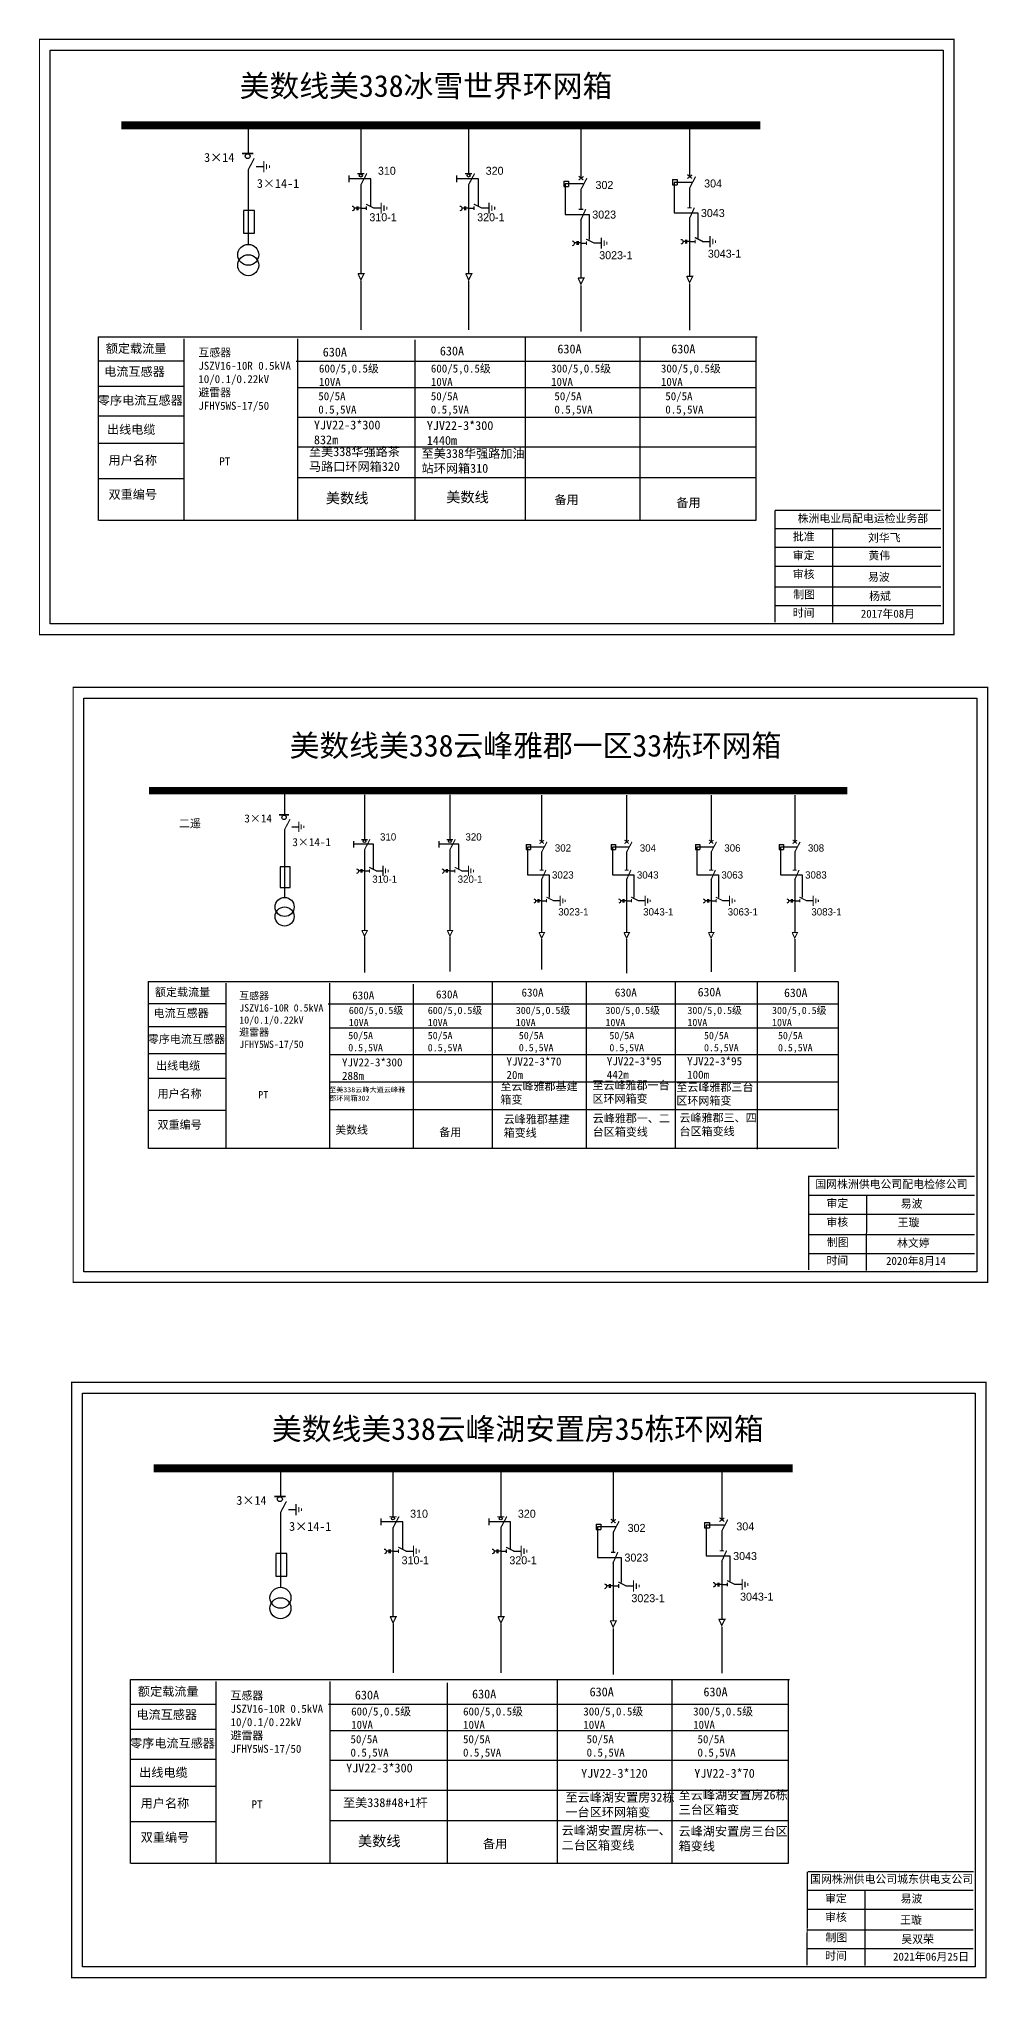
# Model space of a CAD drawing. Extents: x -188 to 220, y -170 to 97.
# Drawn here: x -46.7 to 83.6, y -169.1 to 97.2 of the extents above; entities that cross this region are included whole.
import ezdxf

# ---------------------------------------------------------------- set-up
doc = ezdxf.new("R2010")
doc.units = 0
doc.header["$LTSCALE"] = 0.774411
doc.linetypes.add('ACAD_ISO02W100', pattern=[15, 12, -3])
doc.linetypes.add('CENTER', pattern=[50.8, 31.75, -6.35, 6.35, -6.35])
doc.layers.get('0').update_dxf_attribs({"linetype": 'CONTINUOUS'})
doc.layers.add('2', color=7, linetype='CONTINUOUS')
doc.styles.add('hztxt_txtstyle_0.00_0_0', font='simkai.ttf')
doc.styles.add('hztxt_txtstyle_1.80_0_0', font='', dxfattribs={"height": 1.8, "bigfont": 'hztxt.shx'})
doc.styles.add('hztxt_txtstyle_2.70_0_0', font='simkai.ttf', dxfattribs={"height": 2.7})
doc.styles.add('KaiTi_txtstyle_1.11_0_0', font='simkai.ttf', dxfattribs={"height": 1.109414})
doc.styles.get("Standard").update_dxf_attribs({"font": '', "height": 2.5})
doc.styles.add('字体', font='', dxfattribs={"height": 2.5})
doc.styles.add('楷体_GB2312_txtstyle_1.09_0_0', font='simkai_0.ttf', dxfattribs={"height": 1.0944})
doc.styles.add('楷体_GB2312_txtstyle_3.00_0_0', font='simkai_0.ttf', dxfattribs={"height": 3})
doc.styles.get('hztxt_txtstyle_1.80_0_0').set_extended_font_data('hztxt')
doc.styles.get('Standard').set_extended_font_data('SimSun')
doc.styles.get('字体').set_extended_font_data('SimSun')

# ---------------------------------------------------------------- blocks, each defined once
blk = doc.blocks.new('JD')
for points in [[(-2, 0.2), (-2, -0.2), (2, 0.2), (2, -0.2)], [(1, -1.2), (1, -0.8), (-1, -1.2), (-1, -0.8)], [(-0.5, -1.8), (-0.5, -2.2), (0.5, -1.8), (0.5, -2.2)]]:
    blk.add_trace(points)

msp = doc.modelspace()

# ---------------------------------------------------------------- linework, layer by layer
at = {"color": 0}
for p, q in [((-2.51, 85.38), (-2.51, 78.66)), ((12.27, 85.38), (12.27, 78.66)), ((42.6, 85.28), (42.6, 78.22)), ((-17.98, 85.09), (-17.98, 81.47)), ((27.69, 85.07), (27.69, 78.01)), ((-17.96, 79.24), (-17.96, 68.98)), ((-16.88, 79.64), (-15.85, 79.64)), ((25.34, 77.63), (26, 77.63)), ((25.34, 77.63), (25.34, 76.9)), ((26, 77.63), (26, 76.9)), ((40.26, 77.84), (40.91, 77.84)), ((40.26, 77.84), (40.26, 77.11)), ((40.91, 77.84), (40.91, 77.11)), ((-2.51, 77.16), (-2.51, 64.95)), ((12.27, 77.16), (12.27, 64.95)), ((25.34, 76.9), (26, 76.9)), ((27.69, 76.52), (27.69, 73.79)), ((40.26, 77.11), (40.91, 77.11)), ((42.6, 76.72), (42.6, 74)), ((-2.51, 73.92), (-1.75, 73.92)), ((-0.76, 73.94), (0.27, 73.94)), ((12.27, 73.92), (13.03, 73.92)), ((14.03, 73.94), (15.06, 73.94)), ((27.69, 72.43), (27.69, 64.39)), ((42.6, 72.64), (42.6, 64.6)), ((42.6, 69.34), (43.36, 69.34)), ((44.35, 69.36), (45.39, 69.36)), ((27.69, 69.13), (28.45, 69.13)), ((29.44, 69.15), (30.47, 69.15)), ((-26.72, 52.89), (-38.49, 52.89)), ((-26.76, 49.42), (-38.54, 49.42)), ((-26.76, 45.34), (-38.54, 45.34)), ((-26.81, 41.61), (-38.58, 41.61)), ((-26.76, 36.76), (-38.54, 36.76)), ((-13, -6.04), (-13, -9.33)), ((-2.01, -6.64), (-2.01, -12.76)), ((9.71, -6.64), (9.71, -12.76)), ((22.29, -6.68), (22.29, -13.09)), ((33.95, -6.68), (33.95, -13.09)), ((45.55, -6.68), (45.55, -13.09)), ((57.03, -6.68), (57.03, -13.09)), ((-12.98, -11.37), (-12.98, -20.69)), ((-12, -11), (-11.06, -11)), ((-2.01, -14.12), (-2.01, -25.22)), ((9.71, -14.12), (9.71, -25.22)), ((20.16, -13.44), (20.76, -13.44)), ((20.16, -13.44), (20.16, -14.11)), ((20.16, -14.11), (20.76, -14.11)), ((20.76, -13.44), (20.76, -14.11)), ((22.29, -14.46), (22.29, -16.93)), ((31.82, -13.44), (32.42, -13.44)), ((31.82, -13.44), (31.82, -14.11)), ((31.82, -14.11), (32.42, -14.11)), ((32.42, -13.44), (32.42, -14.11)), ((33.95, -14.46), (33.95, -16.93)), ((43.42, -13.44), (44.02, -13.44)), ((43.42, -13.44), (43.42, -14.11)), ((43.42, -14.11), (44.02, -14.11)), ((44.02, -13.44), (44.02, -14.11)), ((45.55, -14.46), (45.55, -16.93)), ((54.9, -13.44), (55.49, -13.44)), ((54.9, -13.44), (54.9, -14.11)), ((54.9, -14.11), (55.49, -14.11)), ((55.49, -13.44), (55.49, -14.11)), ((57.03, -14.46), (57.03, -16.93)), ((-2.01, -17.07), (-1.32, -17.07)), ((-0.42, -17.05), (0.52, -17.05)), ((9.71, -17.07), (10.4, -17.07)), ((11.3, -17.05), (12.24, -17.05)), ((22.29, -18.17), (22.29, -25.48)), ((33.95, -18.17), (33.95, -25.48)), ((45.55, -18.17), (45.55, -25.48)), ((57.03, -18.17), (57.03, -25.48)), ((22.29, -21.17), (22.98, -21.17)), ((23.89, -21.15), (24.83, -21.15)), ((33.95, -21.17), (34.64, -21.17)), ((35.54, -21.15), (36.49, -21.15)), ((45.55, -21.17), (46.24, -21.17)), ((47.14, -21.15), (48.08, -21.15)), ((57.03, -21.17), (57.72, -21.17)), ((58.62, -21.15), (59.56, -21.15)), ((-20.94, -35.32), (-31.64, -35.32)), ((-20.98, -38.47), (-31.68, -38.47)), ((-20.98, -42.18), (-31.68, -42.18)), ((-21.02, -45.57), (-31.72, -45.57)), ((-20.98, -49.98), (-31.68, -49.98)), ((-13.56, -99.28), (-13.56, -102.9)), ((1.9, -98.99), (1.9, -105.72)), ((16.69, -98.99), (16.69, -105.72)), ((32.11, -99.3), (32.11, -106.36)), ((47.02, -99.09), (47.02, -106.15)), ((-13.55, -105.14), (-13.55, -115.4)), ((-12.46, -104.73), (-11.43, -104.73)), ((1.9, -107.22), (1.9, -119.43)), ((16.69, -107.22), (16.69, -119.43)), ((29.76, -106.74), (30.42, -106.74)), ((29.76, -106.74), (29.76, -107.47)), ((29.76, -107.47), (30.42, -107.47)), ((30.42, -106.74), (30.42, -107.47)), ((32.11, -107.86), (32.11, -110.58)), ((44.67, -106.53), (45.33, -106.53)), ((44.67, -106.53), (44.67, -107.26)), ((44.67, -107.26), (45.33, -107.26)), ((45.33, -106.53), (45.33, -107.26)), ((47.02, -107.65), (47.02, -110.37)), ((1.9, -110.46), (2.66, -110.46)), ((3.66, -110.44), (4.69, -110.44)), ((16.69, -110.46), (17.45, -110.46)), ((18.44, -110.44), (19.48, -110.44)), ((47.02, -111.73), (47.02, -119.77)), ((32.11, -111.94), (32.11, -119.98)), ((32.11, -115.24), (32.87, -115.24)), ((33.86, -115.22), (34.89, -115.22)), ((47.02, -115.03), (47.78, -115.03)), ((48.77, -115.01), (49.81, -115.01)), ((-22.3, -131.49), (-34.07, -131.49)), ((-22.34, -134.95), (-34.12, -134.95)), ((-22.34, -139.04), (-34.12, -139.04)), ((-22.39, -142.77), (-34.16, -142.77)), ((-22.34, -147.62), (-34.12, -147.62))]:
    msp.add_line(p, q, dxfattribs=at)
at = {"color": 0, "linetype": 'ACAD_ISO02W100'}
for p, q in [((28.02, 77.25), (25.55, 77.25)), ((25.55, 77.25), (25.55, 73.06)), ((42.93, 77.46), (40.47, 77.46)), ((40.47, 77.46), (40.47, 73.27)), ((25.55, 73.06), (28.8, 73.06)), ((28.8, 73.06), (28.8, 69.6)), ((40.47, 73.27), (43.72, 73.27)), ((43.72, 73.27), (43.72, 69.81)), ((20.35, -13.79), (20.35, -17.6)), ((22.59, -13.79), (20.35, -13.79)), ((32.01, -13.79), (32.01, -17.6)), ((34.25, -13.79), (32.01, -13.79)), ((43.61, -13.79), (43.61, -17.6)), ((45.85, -13.79), (43.61, -13.79)), ((55.09, -13.79), (55.09, -17.6)), ((57.33, -13.79), (55.09, -13.79)), ((20.35, -17.6), (23.31, -17.6)), ((23.31, -17.6), (23.31, -20.74)), ((32.01, -17.6), (34.97, -17.6)), ((34.97, -17.6), (34.97, -20.74)), ((43.61, -17.6), (46.56, -17.6)), ((46.56, -17.6), (46.56, -20.74)), ((55.09, -17.6), (58.04, -17.6)), ((58.04, -17.6), (58.04, -20.74)), ((32.44, -107.12), (29.97, -107.12)), ((29.97, -107.12), (29.97, -111.31)), ((47.35, -106.91), (44.88, -106.91)), ((44.88, -106.91), (44.88, -111.11)), ((29.97, -111.31), (33.22, -111.31)), ((33.22, -111.31), (33.22, -114.77)), ((44.88, -111.11), (48.13, -111.11)), ((48.13, -111.11), (48.13, -114.56))]:
    msp.add_line(p, q, dxfattribs=at)
at = {"color": 0, "linetype": 'CENTER'}
for p, q in [((-2.51, 63.96), (-2.51, 57.21)), ((12.28, 63.96), (12.28, 57.21)), ((27.69, 63.31), (27.69, 56.97)), ((42.6, 63.52), (42.6, 57.18)), ((-2.01, -26.12), (-2.01, -31.02)), ((9.71, -26.12), (9.71, -30.89)), ((22.3, -26.46), (22.3, -30.59)), ((33.96, -26.46), (33.96, -31.11)), ((45.55, -26.46), (45.55, -30.92)), ((57.03, -26.46), (57.03, -30.92)), ((1.91, -120.41), (1.91, -127.16)), ((16.7, -120.41), (16.7, -127.16)), ((32.11, -121.06), (32.11, -127.4)), ((47.02, -120.85), (47.02, -127.19))]:
    msp.add_line(p, q, dxfattribs=at)
at = {"color": 0, "linetype": 'Continuous'}
for p, q in [((-38.56, 56.27), (51.88, 56.27)), ((-38.51, 31.04), (-38.51, 56.27)), ((-26.82, 56), (-26.82, 31.04)), ((-11.19, 56), (-11.19, 31.04)), ((20.03, 56.23), (20.03, 31.04)), ((35.76, 56.23), (35.76, 31.04)), ((51.7, 56.21), (51.7, 31.03)), ((4.91, 55.84), (4.91, 31.06)), ((-11.38, 52.9), (51.7, 52.9)), ((-11.19, 49.28), (51.7, 49.28)), ((-11.19, 45.23), (51.7, 45.23)), ((-11.19, 41.13), (51.7, 41.13)), ((-11.19, 36.95), (51.7, 36.95)), ((51.7, 31.04), (-38.43, 31.04)), ((54.33, 29.95), (77.08, 29.95)), ((62.22, 29.95), (62.22, 17.02)), ((54.33, 27.36), (77.08, 27.36)), ((54.33, 24.76), (77.08, 24.76)), ((54.33, 21.94), (77.08, 21.94)), ((54.33, 19.35), (77.08, 19.35)), ((-31.71, -32.24), (62.96, -32.24)), ((-31.66, -55.18), (-31.66, -32.24)), ((-21.04, -32.49), (-21.04, -55.18)), ((-6.83, -32.49), (-6.83, -55.18)), ((4.69, -32.64), (4.69, -55.17)), ((15.52, -32.28), (15.52, -55.18)), ((28.41, -32.28), (28.41, -55.18)), ((40.61, -32.3), (40.61, -55.19)), ((51.88, -32.38), (51.88, -55.27)), ((63.01, -32.26), (63.01, -55.2)), ((-7, -35.3), (62.99, -35.3)), ((-6.83, -38.6), (63.01, -38.6)), ((-6.83, -42.28), (62.9, -42.28)), ((-6.83, -46.01), (63.09, -46.01)), ((-6.83, -49.81), (62.99, -49.81)), ((62.75, -55.18), (-31.59, -55.18)), ((58.95, -58.99), (81.7, -58.99)), ((58.95, -61.59), (81.7, -61.59)), ((66.86, -61.57), (66.84, -71.92)), ((58.95, -64.18), (81.7, -64.18)), ((58.95, -67), (81.7, -67)), ((58.95, -69.6), (81.7, -69.6)), ((-34.14, -128.1), (56.3, -128.1)), ((-34.1, -153.34), (-34.1, -128.1)), ((-22.4, -128.37), (-22.4, -153.33)), ((-6.78, -128.37), (-6.78, -153.33)), ((9.33, -128.54), (9.33, -153.32)), ((24.45, -128.15), (24.45, -153.33)), ((40.18, -128.15), (40.18, -153.33)), ((56.12, -128.17), (56.12, -153.35)), ((-6.97, -131.47), (56.12, -131.47)), ((-6.78, -135.1), (56.12, -135.1)), ((-6.78, -139.15), (56.12, -139.15)), ((-6.78, -143.25), (56.12, -143.25)), ((-6.78, -147.42), (56.12, -147.42)), ((56.12, -153.34), (-34.01, -153.34)), ((58.75, -157.02), (81.5, -157.02)), ((66.64, -156.98), (66.64, -167.36)), ((58.75, -159.61), (81.5, -159.61)), ((58.75, -162.44), (81.5, -162.44)), ((58.75, -165.03), (81.5, -165.03))]:
    msp.add_line(p, q, dxfattribs=at)
at = {"color": 0, "linetype": 'Continuous', "const_width": 0.182}
for points in [[(-46.61, 97.08), (78.87, 97.08), (78.87, 15.38), (-46.61, 15.38)], [(-41.99, 8.14), (83.49, 8.14), (83.49, -73.57), (-41.99, -73.57)], [(-42.2, -87.3), (83.29, -87.3), (83.29, -169), (-42.2, -169)]]:
    msp.add_lwpolyline(points, close=True, dxfattribs=at)
at = {"color": 0, "linetype": 'Continuous'}
for points in [[(-45.14, 95.6), (77.39, 95.6), (77.39, 16.85), (-45.14, 16.85)], [(-40.52, 6.66), (82.01, 6.66), (82.01, -72.09), (-40.52, -72.09)], [(-40.72, -88.77), (81.81, -88.77), (81.81, -167.52), (-40.72, -167.52)]]:
    msp.add_lwpolyline(points, close=True, dxfattribs=at)
at = {"color": 0}
for points, const_width in [([(-35.36, 85.3), (52.32, 85.3)], 1.1), ([(-18.81, 81.42), (-17.27, 81.42)], 0.261), ([(-17.96, 79.19), (-17.14, 80.76)], 0.165), ([(-3, 78.64), (-2.03, 78.64)], 0.165), ([(-2.51, 77.12), (-1.69, 78.68)], 0.165), ([(11.79, 78.64), (12.76, 78.64)], 0.165), ([(12.27, 77.12), (13.1, 78.68)], 0.165), ([(27.37, 77.77), (28.04, 78.27)], 0.165), ([(27.38, 78.32), (28.02, 77.78)], 0.165), ([(27.69, 76.47), (28.51, 78.04)], 0.165), ([(42.29, 77.98), (42.96, 78.48)], 0.165), ([(42.29, 78.53), (42.94, 77.99)], 0.165), ([(42.6, 76.68), (43.42, 78.24)], 0.165), ([(-1.8, 74.47), (-0.7, 73.92)], 0.165), ([(-1.75, 74.17), (-1.75, 73.66)], 0.165), ([(12.99, 74.47), (14.09, 73.92)], 0.165), ([(13.03, 74.17), (13.03, 73.66)], 0.165), ([(27.39, 73.75), (28, 73.75)], 0.165), ([(27.65, 72.23), (28.35, 73.78)], 0.165), ([(42.3, 73.96), (42.91, 73.96)], 0.165), ([(42.57, 72.44), (43.26, 73.99)], 0.165), ([(28.41, 69.68), (29.5, 69.13)], 0.165), ([(28.45, 69.38), (28.45, 68.88)], 0.165), ([(43.32, 69.89), (44.42, 69.34)], 0.165), ([(43.36, 69.59), (43.36, 69.09)], 0.165), ([(-2.92, 64.92), (-2.08, 64.92), (-2.51, 64.07), (-2.91, 64.94)], 0.165), ([(11.87, 64.92), (12.71, 64.92), (12.28, 64.07), (11.88, 64.94)], 0.165), ([(27.28, 64.34), (28.12, 64.34), (27.69, 63.49), (27.29, 64.36)], 0.165), ([(42.19, 64.55), (43.03, 64.55), (42.6, 63.7), (42.2, 64.57)], 0.165), ([(-31.59, -6.04), (64.26, -6.04)], 0.998), ([(-13.75, -9.38), (-12.35, -9.38)], 0.238), ([(-12.98, -11.4), (-12.23, -9.98)], 0.15), ([(-2.45, -12.78), (-1.57, -12.78)], 0.15), ([(-2.01, -14.16), (-1.26, -12.74)], 0.15), ([(9.26, -12.78), (10.15, -12.78)], 0.15), ([(9.71, -14.16), (10.45, -12.74)], 0.15), ([(22.01, -13.32), (22.62, -12.86)], 0.15), ([(22.01, -12.82), (22.6, -13.31)], 0.15), ([(22.29, -14.5), (23.04, -13.08)], 0.15), ([(33.67, -13.32), (34.27, -12.86)], 0.15), ([(33.67, -12.82), (34.26, -13.31)], 0.15), ([(33.95, -14.5), (34.7, -13.08)], 0.15), ([(45.27, -12.82), (45.86, -13.31)], 0.15), ([(45.26, -13.32), (45.87, -12.86)], 0.15), ([(45.55, -14.5), (46.3, -13.08)], 0.15), ([(56.75, -12.82), (57.33, -13.31)], 0.15), ([(56.74, -13.32), (57.35, -12.86)], 0.15), ([(57.03, -14.5), (57.77, -13.08)], 0.15), ([(-1.36, -16.57), (-0.36, -17.07)], 0.15), ([(-1.32, -16.84), (-1.32, -17.3)], 0.15), ([(10.36, -16.57), (11.36, -17.07)], 0.15), ([(10.4, -16.84), (10.4, -17.3)], 0.15), ([(22.02, -16.97), (22.58, -16.97)], 0.15), ([(22.26, -18.35), (22.89, -16.94)], 0.15), ([(33.68, -16.97), (34.24, -16.97)], 0.15), ([(33.92, -18.35), (34.55, -16.94)], 0.15), ([(45.28, -16.97), (45.84, -16.97)], 0.15), ([(45.52, -18.35), (46.15, -16.94)], 0.15), ([(56.76, -16.97), (57.31, -16.97)], 0.15), ([(57, -18.35), (57.63, -16.94)], 0.15), ([(22.95, -20.67), (23.94, -21.17)], 0.15), ([(22.98, -20.94), (22.98, -21.4)], 0.15), ([(34.6, -20.67), (35.6, -21.17)], 0.15), ([(34.64, -20.94), (34.64, -21.4)], 0.15), ([(46.2, -20.67), (47.2, -21.17)], 0.15), ([(46.24, -20.94), (46.24, -21.4)], 0.15), ([(57.68, -20.67), (58.68, -21.17)], 0.15), ([(57.72, -20.94), (57.72, -21.4)], 0.15), ([(-2.38, -25.24), (-1.62, -25.24), (-2.01, -26.01), (-2.37, -25.23)], 0.15), ([(9.34, -25.24), (10.1, -25.24), (9.71, -26.01), (9.35, -25.23)], 0.15), ([(21.92, -25.52), (22.69, -25.52), (22.3, -26.29), (21.93, -25.51)], 0.15), ([(33.58, -25.52), (34.35, -25.52), (33.96, -26.29), (33.59, -25.51)], 0.15), ([(45.18, -25.52), (45.94, -25.52), (45.55, -26.29), (45.19, -25.51)], 0.15), ([(56.66, -25.52), (57.42, -25.52), (57.03, -26.29), (56.67, -25.51)], 0.15), ([(-30.94, -99.08), (56.74, -99.08)], 1.1), ([(-14.39, -102.95), (-12.85, -102.95)], 0.261), ([(-13.55, -105.18), (-12.72, -103.62)], 0.165), ([(1.42, -105.74), (2.39, -105.74)], 0.165), ([(1.9, -107.26), (2.73, -105.7)], 0.165), ([(16.21, -105.74), (17.18, -105.74)], 0.165), ([(16.69, -107.26), (17.52, -105.7)], 0.165), ([(31.79, -106.61), (32.46, -106.1)], 0.165), ([(31.8, -106.06), (32.44, -106.59)], 0.165), ([(32.11, -107.9), (32.93, -106.34)], 0.165), ([(46.7, -106.4), (47.37, -105.9)], 0.165), ([(46.71, -105.85), (47.36, -106.39)], 0.165), ([(47.02, -107.69), (47.84, -106.13)], 0.165), ([(2.62, -109.91), (3.72, -110.46)], 0.165), ([(2.66, -110.2), (2.66, -110.71)], 0.165), ([(17.41, -109.91), (18.51, -110.46)], 0.165), ([(17.45, -110.2), (17.45, -110.71)], 0.165), ([(31.81, -110.62), (32.42, -110.62)], 0.165), ([(32.07, -112.14), (32.76, -110.59)], 0.165), ([(46.72, -110.42), (47.33, -110.42)], 0.165), ([(46.98, -111.94), (47.68, -110.38)], 0.165), ([(47.74, -114.49), (48.83, -115.03)], 0.165), ([(32.82, -114.69), (33.92, -115.24)], 0.165), ([(32.87, -114.99), (32.87, -115.5)], 0.165), ([(47.78, -114.78), (47.78, -115.29)], 0.165), ([(1.5, -119.45), (2.34, -119.45), (1.91, -120.3), (1.51, -119.44)], 0.165), ([(16.29, -119.45), (17.13, -119.45), (16.7, -120.3), (16.3, -119.44)], 0.165), ([(46.61, -119.82), (47.45, -119.82), (47.02, -120.67), (46.62, -119.81)], 0.165), ([(31.7, -120.03), (32.54, -120.03), (32.11, -120.88), (31.71, -120.01)], 0.165)]:
    msp.add_lwpolyline(points, dxfattribs=dict(at, const_width=const_width))
for points in [[(-4.18, 78.39), (-4.18, 77.47)], [(10.61, 78.39), (10.61, 77.47)], [(-18.62, 73.55), (-18.62, 70.48), (-17.09, 70.48), (-17.09, 73.59), (-18.62, 73.59)], [(-3.07, 73.92), (-3.42, 73.92)], [(-3.07, 74.16), (-3.07, 73.66)], [(-2.91, 74.16), (-2.91, 73.66)], [(-2.52, 73.92), (-2.91, 73.92)], [(11.72, 73.92), (11.37, 73.92)], [(11.72, 74.16), (11.72, 73.66)], [(11.87, 74.16), (11.87, 73.66)], [(12.27, 73.92), (11.87, 73.92)], [(27.13, 69.37), (27.13, 68.87)], [(27.29, 69.37), (27.29, 68.87)], [(42.05, 69.35), (41.7, 69.35)], [(42.05, 69.58), (42.05, 69.08)], [(42.2, 69.58), (42.2, 69.08)], [(42.6, 69.35), (42.2, 69.35)], [(27.13, 69.14), (26.79, 69.14)], [(27.69, 69.14), (27.29, 69.14)], [(-3.52, -13), (-3.52, -13.84)], [(8.2, -13), (8.2, -13.84)], [(-13.57, -16.53), (-13.57, -19.33), (-12.19, -19.33), (-12.19, -16.5), (-13.57, -16.5)], [(-2.52, -17.06), (-2.83, -17.06)], [(-2.52, -16.85), (-2.52, -17.3)], [(-2.38, -16.85), (-2.38, -17.3)], [(-2.01, -17.06), (-2.38, -17.06)], [(9.2, -17.06), (8.89, -17.06)], [(9.2, -16.85), (9.2, -17.3)], [(9.34, -16.85), (9.34, -17.3)], [(9.7, -17.06), (9.34, -17.06)], [(21.79, -21.16), (21.47, -21.16)], [(21.79, -20.95), (21.79, -21.41)], [(21.93, -20.95), (21.93, -21.41)], [(22.29, -21.16), (21.93, -21.16)], [(33.45, -21.16), (33.13, -21.16)], [(33.45, -20.95), (33.45, -21.41)], [(33.59, -20.95), (33.59, -21.41)], [(33.95, -21.16), (33.59, -21.16)], [(45.05, -21.16), (44.73, -21.16)], [(45.05, -20.95), (45.05, -21.41)], [(45.19, -20.95), (45.19, -21.41)], [(45.55, -21.16), (45.19, -21.16)], [(56.52, -21.16), (56.21, -21.16)], [(56.52, -20.95), (56.52, -21.41)], [(56.66, -20.95), (56.66, -21.41)], [(57.02, -21.16), (56.66, -21.16)], [(0.24, -105.99), (0.24, -106.9)], [(15.03, -105.99), (15.03, -106.9)], [(-14.2, -110.82), (-14.2, -113.9), (-12.68, -113.9), (-12.68, -110.78), (-14.2, -110.78)], [(1.35, -110.45), (1, -110.45)], [(1.35, -110.22), (1.35, -110.72)], [(1.5, -110.22), (1.5, -110.72)], [(1.9, -110.45), (1.5, -110.45)], [(16.14, -110.45), (15.79, -110.45)], [(16.14, -110.22), (16.14, -110.72)], [(16.29, -110.22), (16.29, -110.72)], [(16.69, -110.45), (16.29, -110.45)], [(31.55, -115.24), (31.2, -115.24)], [(31.55, -115), (31.55, -115.5)], [(31.71, -115), (31.71, -115.5)], [(32.1, -115.24), (31.71, -115.24)], [(46.46, -115.03), (46.12, -115.03)], [(46.46, -114.8), (46.46, -115.3)], [(46.62, -114.8), (46.62, -115.3)], [(47.02, -115.03), (46.62, -115.03)]]:
    msp.add_lwpolyline(points, dxfattribs=at)
at = {"color": 0, "linetype": 'ACAD_ISO02W100'}
for points in [[(-1.16, 74.18), (-1.16, 77.93), (-4.18, 77.93)], [(13.62, 74.18), (13.62, 77.93), (10.61, 77.93)], [(-0.79, -16.83), (-0.79, -13.42), (-3.52, -13.42)], [(10.93, -16.83), (10.93, -13.42), (8.2, -13.42)], [(3.25, -110.2), (3.25, -106.45), (0.24, -106.45)], [(18.04, -110.2), (18.04, -106.45), (15.03, -106.45)]]:
    msp.add_lwpolyline(points, dxfattribs=at)
at = {"color": 0}
for points in [[(-3.71, 74.21, -0.877934), (-3.7, 73.54)], [(11.08, 74.21, -0.877934), (11.09, 73.54)], [(26.49, 69.42, -0.877934), (26.5, 68.75)], [(41.4, 69.63, -0.877934), (41.42, 68.96)], [(-3.1, -16.8, -0.877934), (-3.09, -17.41)], [(8.62, -16.8, -0.877934), (8.63, -17.41)], [(21.21, -20.91, -0.877934), (21.22, -21.51)], [(32.86, -20.91, -0.877934), (32.88, -21.51)], [(44.46, -20.91, -0.877934), (44.47, -21.51)], [(55.94, -20.91, -0.877934), (55.95, -21.51)], [(0.71, -110.17, -0.877934), (0.72, -110.83)], [(15.5, -110.17, -0.877934), (15.51, -110.83)], [(30.91, -114.95, -0.877934), (30.92, -115.62)], [(45.82, -114.74, -0.877934), (45.83, -115.41)]]:
    msp.add_lwpolyline(points, format="xyb", dxfattribs=at)
at = {"color": 0, "linetype": 'Continuous', "const_width": 0.182}
for points in [[(54.33, 32.43), (54.31, 17.06)], [(54.33, 32.43), (77.08, 32.43)], [(58.95, -58.92), (58.93, -71.88)], [(58.75, -154.47), (58.73, -167.31)], [(58.84, -154.46), (81.59, -154.46)]]:
    msp.add_lwpolyline(points, dxfattribs=at)
at = {"color": 0}
for centre, radius in [((-18.04, 81.05), 0.335), ((-2.51, 78.4), 0.211), ((12.27, 78.4), 0.211), ((-13.05, -9.71), 0.305), ((-2.01, -12.99), 0.192), ((9.71, -12.99), 0.192), ((-13.62, -103.32), 0.335), ((1.9, -105.97), 0.211), ((16.69, -105.97), 0.211)]:
    msp.add_circle(centre, radius, dxfattribs=at)
at = {"layer": '2', "color": 0}
for centre, radius in [((-17.96, 67.51), 1.44), ((-17.96, 66.08), 1.44), ((-12.97, -22.02), 1.31), ((-12.97, -23.33), 1.31), ((-13.54, -116.86), 1.44), ((-13.54, -118.3), 1.44)]:
    msp.add_circle(centre, radius, dxfattribs=at)

# ---------------------------------------------------------------- block references
at = {"color": 0, "rotation": 90}
for p, xscale, yscale, zscale in [((-15.83, 79.61), 0.3844120780053801, 0.3844120780053801, 0.3844120780054647), ((0.29, 73.91), 0.3844120780053801, 0.3844120780053801, 0.3844120780054647), ((15.08, 73.91), 0.3844120780053801, 0.3844120780053801, 0.3844120780054647), ((30.49, 69.12), 0.3844120780053801, 0.3844120780053801, 0.3844120780054647), ((45.4, 69.33), 0.3844120780053801, 0.3844120780053801, 0.3844120780054647), ((-11.04, -11.02), 0.3494655254594932, 0.3494655254594932, 0.3494655254595134), ((0.53, -17.07), 0.3494655254594932, 0.3494655254594932, 0.3494655254595134), ((12.25, -17.07), 0.3494655254594932, 0.3494655254594932, 0.3494655254595134), ((24.84, -21.18), 0.3494655254594932, 0.3494655254594932, 0.3494655254595134), ((36.5, -21.18), 0.3494655254594932, 0.3494655254594932, 0.3494655254595134), ((48.1, -21.18), 0.3494655254594932, 0.3494655254594932, 0.3494655254595134), ((59.57, -21.18), 0.3494655254594932, 0.3494655254594932, 0.3494655254595134), ((-11.41, -104.76), 0.3844120780053801, 0.3844120780053801, 0.3844120780054647), ((4.71, -110.47), 0.3844120780053801, 0.3844120780053801, 0.3844120780054647), ((19.49, -110.47), 0.3844120780053801, 0.3844120780053801, 0.3844120780054647), ((34.91, -115.25), 0.3844120780053801, 0.3844120780053801, 0.3844120780054647), ((49.82, -115.04), 0.3844120780053801, 0.3844120780053801, 0.3844120780054647)]:
    msp.add_blockref('JD', p, dxfattribs=dict(at, xscale=xscale, yscale=yscale, zscale=zscale))

# ---------------------------------------------------------------- texts
at = {"color": 0, "linetype": 'Continuous', "style": 'hztxt_txtstyle_2.70_0_0'}
for s, height, p in [('3×14', 1.22, (-24.02, 80.27)), ('3×14-1', 1.22, (-16.78, 76.7)), ('3×14', 1.109, (-18.49, -10.42)), ('3×14-1', 1.109, (-11.9, -13.67)), ('3×14', 1.22, (-19.6, -104.1)), ('3×14-1', 1.22, (-12.36, -107.67))]:
    msp.add_text(s, height=height, dxfattribs=at).set_placement(p)
at = {"color": 0, "style": 'hztxt_txtstyle_1.80_0_0'}
for s, height, p in [('310', 1.098, (-0.17, 78.5)), ('320', 1.098, (14.62, 78.5)), ('302', 1.098, (29.69, 76.55)), ('304', 1.098, (44.6, 76.76)), ('310-1', 1.098, (-1.34, 72.12)), ('320-1', 1.098, (13.45, 72.12)), ('3023', 1.098, (29.25, 72.49)), ('3043', 1.098, (44.16, 72.7)), ('3023-1', 1.098, (30.2, 66.91)), ('3043-1', 1.098, (45.11, 67.12)), ('310', 0.998, (0.12, -12.9)), ('320', 0.998, (11.84, -12.9)), ('302', 0.998, (24.11, -14.42)), ('304', 0.998, (35.77, -14.42)), ('306', 0.998, (47.37, -14.42)), ('308', 0.998, (58.84, -14.42)), ('310-1', 0.998, (-0.95, -18.7)), ('320-1', 0.998, (10.77, -18.7)), ('3023', 0.998, (23.72, -18.12)), ('3043', 0.998, (35.37, -18.12)), ('3063', 0.998, (46.97, -18.12)), ('3083', 0.998, (58.45, -18.12)), ('3023-1', 0.998, (24.58, -23.19)), ('3043-1', 0.998, (36.23, -23.19)), ('3063-1', 0.998, (47.83, -23.19)), ('3083-1', 0.998, (59.31, -23.19)), ('310', 1.098, (4.25, -105.87)), ('320', 1.098, (19.04, -105.87)), ('304', 1.098, (49.02, -107.61)), ('302', 1.098, (34.1, -107.82)), ('310-1', 1.098, (3.08, -112.26)), ('320-1', 1.098, (17.87, -112.26)), ('3023', 1.098, (33.67, -111.89)), ('3043', 1.098, (48.58, -111.68)), ('3023-1', 1.098, (34.62, -117.47)), ('3043-1', 1.098, (49.53, -117.26))]:
    msp.add_text(s, height=height, dxfattribs=at).set_placement(p)
at = {"color": 0, "linetype": 'Continuous', "attachment_point": 1}
for s, insert, char_height, width, style in [('美数线美338冰雪世界环网箱', (-19.14, 92.2), 3, 85.7498, '字体'), ('{\\fSimSun|b0|i0|c134|p2;额定载流量}', (-37.52, 55.27), 1.2204, 19.6738, 'hztxt_txtstyle_2.70_0_0'), ('\\A1;{\\fSimSun|b0|i0|c134|p2;互感器\\PJSZV16-10R 0.5kVA\\P10/0.1/0.22kV\\P避雷器\\PJFHY5WS-17/50}', (-24.81, 54.66), 1.0983, 20.2524, 'hztxt_txtstyle_2.70_0_0'), ('{\\fSimSun|b0|i0|c134|p2;630A}', (-7.74, 54.77), 1.2204, 19.6738, 'hztxt_txtstyle_2.70_0_0'), ('{\\fSimSun|b0|i0|c134|p2;630A}', (8.33, 54.92), 1.2204, 19.6738, 'hztxt_txtstyle_2.70_0_0'), ('{\\fSimSun|b0|i0|c134|p2;630A}', (24.46, 55.2), 1.2204, 19.6738, 'hztxt_txtstyle_2.70_0_0'), ('{\\fSimSun|b0|i0|c134|p2;630A}', (40.08, 55.2), 1.2204, 19.6738, 'hztxt_txtstyle_2.70_0_0'), ('{\\fSimSun|b0|i0|c134|p2;电流互感器}', (-37.73, 52.1), 1.2204, 19.6738, 'hztxt_txtstyle_2.70_0_0'), ('\\A1;{\\fSimSun|b0|i0|c134|p2;600/5,0.5级\\P10VA}', (-8.26, 52.45), 1.0983, 20.2524, 'hztxt_txtstyle_2.70_0_0'), ('\\A1;{\\fSimSun|b0|i0|c134|p2;600/5,0.5级\\P10VA}', (7.1, 52.45), 1.0983, 20.2524, 'hztxt_txtstyle_2.70_0_0'), ('\\A1;{\\fSimSun|b0|i0|c134|p2;300/5,0.5级\\P10VA}', (23.6, 52.45), 1.0983, 20.2524, 'hztxt_txtstyle_2.70_0_0'), ('\\A1;{\\fSimSun|b0|i0|c134|p2;300/5,0.5级\\P10VA}', (38.67, 52.45), 1.0983, 20.2524, 'hztxt_txtstyle_2.70_0_0'), ('{\\fSimSun|b0|i0|c134|p2;零序电流互感器}', (-38.6, 48.16), 1.2204, 19.6738, 'hztxt_txtstyle_2.70_0_0'), ('{\\fSimSun|b0|i0|c134|p2;50/5A\\P0.5,5VA}', (-8.35, 48.65), 1.0983, 19.6738, 'hztxt_txtstyle_2.70_0_0'), ('{\\fSimSun|b0|i0|c134|p2;50/5A\\P0.5,5VA}', (7.09, 48.65), 1.0983, 19.6738, 'hztxt_txtstyle_2.70_0_0'), ('{\\fSimSun|b0|i0|c134|p2;50/5A\\P0.5,5VA}', (24.05, 48.65), 1.0983, 19.6738, 'hztxt_txtstyle_2.70_0_0'), ('{\\fSimSun|b0|i0|c134|p2;50/5A\\P0.5,5VA}', (39.27, 48.65), 1.0983, 19.6738, 'hztxt_txtstyle_2.70_0_0'), ('{\\fSimSun|b0|i0|c134|p2;出线电缆}', (-37.35, 44.16), 1.2204, 19.6738, 'hztxt_txtstyle_2.70_0_0'), ('YJV22-3*300\\P832m', (-8.95, 44.76), 1.2204, 19.6738, 'hztxt_txtstyle_2.70_0_0'), ('YJV22-3*300\\P1440m', (6.54, 44.68), 1.2204, 19.6738, 'hztxt_txtstyle_2.70_0_0'), ('{\\fSimSun|b0|i0|c134|p2;用户名称}', (-37.14, 39.93), 1.2204, 19.6738, 'hztxt_txtstyle_2.70_0_0'), ('{\\fSimSun|b0|i0|c134|p2;至美338华强路茶马路口环网箱320}', (-9.63, 41.1), 1.2204, 13.4052, 'hztxt_txtstyle_2.70_0_0'), ('{\\fSimSun|b0|i0|c134|p2;至美338华强路加油站环网箱310}', (5.82, 40.85), 1.2204, 14.3245, 'hztxt_txtstyle_2.70_0_0'), ('{\\fSimSun|b0|i0|c134|p2;PT}', (-21.93, 39.71), 1.1026, 8.5785, 'hztxt_txtstyle_0.00_0_0'), ('{\\fSimSun|b0|i0|c134|p2;双重编号}', (-37.14, 35.24), 1.2204, 19.6738, 'hztxt_txtstyle_2.70_0_0'), ('{\\fSimSun|b0|i0|c134|p2;备用}', (24.06, 34.51), 1.2204, 19.6738, 'hztxt_txtstyle_2.70_0_0'), ('{\\fSimSun|b0|i0|c134|p2;备用}', (40.78, 34.11), 1.2204, 19.6738, 'hztxt_txtstyle_2.70_0_0'), ('株洲电业局配电运检业务部', (57.43, 31.88), 1.0944, 29.9201, '字体'), ('{\\fKaiTi_GB2312|b0|i0|c134|p49;批准}', (56.77, 29.38), 1.0944, 8.5588, '字体'), ('刘华飞', (67.08, 29.21), 1.094, 8.5588, '字体'), ('\\f\uffbfﾬￌﾣﾤ_GB2312|b0|i0|c134|p49;审定', (56.77, 26.79), 1.0944, 8.5588, '字体'), ('黄伟', (67.14, 26.77), 1.094, 8.5588, '字体'), ('\\f\uffbfﾬￌﾣﾤ_GB2312|b0|i0|c134|p49;审核', (56.77, 24.21), 1.0944, 8.5588, '字体'), ('易波', (67.08, 23.83), 1.094, 8.5588, '字体'), ('\\f\uffbfﾬￌﾣﾤ_GB2312|b0|i0|c134|p49;制图', (56.83, 21.43), 1.0944, 8.5588, '字体'), ('{\\fSimSun|b0|i0|c134|p2;杨斌}', (67.24, 21.2), 1.0944, 8.5588, '字体'), ('\\f\uffbfﾬￌﾣﾤ_GB2312|b0|i0|c134|p49;时间', (56.77, 18.92), 1.0944, 8.5588, '字体'), ('2017年08月', (66.1, 18.79), 1.094, 16.0081, '字体'), ('{\\fSimSun|b0|i0|c134|p2;二遥}', (-27.48, -9.99), 1.1094, 17.8852, 'hztxt_txtstyle_2.70_0_0'), ('{\\fSimSun|b0|i0|c134|p2;额定载流量}', (-30.76, -33.15), 1.1094, 17.8852, 'hztxt_txtstyle_2.70_0_0'), ('\\A1;{\\fSimSun|b0|i0|c134|p2;互感器\\PJSZV16-10R 0.5kVA\\P10/0.1/0.22kV\\P避雷器\\PJFHY5WS-17/50}', (-19.2, -33.71), 0.9985, 18.4113, 'hztxt_txtstyle_2.70_0_0'), ('{\\fSimSun|b0|i0|c134|p2;630A}', (-3.69, -33.61), 1.1094, 17.8852, 'hztxt_txtstyle_2.70_0_0'), ('{\\fSimSun|b0|i0|c134|p2;630A}', (7.8, -33.47), 1.1094, 17.8852, 'hztxt_txtstyle_2.70_0_0'), ('{\\fSimSun|b0|i0|c134|p2;630A}', (19.54, -33.21), 1.1094, 17.8852, 'hztxt_txtstyle_2.70_0_0'), ('{\\fSimSun|b0|i0|c134|p2;630A}', (32.34, -33.21), 1.1094, 17.8852, 'hztxt_txtstyle_2.70_0_0'), ('{\\fSimSun|b0|i0|c134|p2;630A}', (43.72, -33.12), 1.1757, 9.454, 'hztxt_txtstyle_0.00_0_0'), ('{\\fSimSun|b0|i0|c134|p2;630A}', (55.57, -33.21), 1.1757, 9.454, 'hztxt_txtstyle_0.00_0_0'), ('{\\fSimSun|b0|i0|c134|p2;电流互感器}', (-30.95, -36.04), 1.1094, 17.8852, 'hztxt_txtstyle_2.70_0_0'), ('\\A1;{\\fSimSun|b0|i0|c134|p2;600/5,0.5级\\P10VA}', (-4.16, -35.72), 0.9985, 18.4113, 'hztxt_txtstyle_2.70_0_0'), ('\\A1;{\\fSimSun|b0|i0|c134|p2;600/5,0.5级\\P10VA}', (6.68, -35.72), 0.9985, 18.4113, 'hztxt_txtstyle_2.70_0_0'), ('\\A1;{\\fSimSun|b0|i0|c134|p2;300/5,0.5级\\P10VA}', (18.76, -35.72), 0.9985, 18.4113, 'hztxt_txtstyle_2.70_0_0'), ('\\A1;{\\fSimSun|b0|i0|c134|p2;300/5,0.5级\\P10VA}', (31.06, -35.72), 0.9985, 18.4113, 'hztxt_txtstyle_2.70_0_0'), ('\\A1;{\\fSimSun|b0|i0|c134|p2;300/5,0.5级\\P10VA}', (42.31, -35.72), 0.9985, 18.4113, 'hztxt_txtstyle_2.70_0_0'), ('\\A1;{\\fSimSun|b0|i0|c134|p2;300/5,0.5级\\P10VA}', (53.92, -35.72), 0.9985, 18.4113, 'hztxt_txtstyle_2.70_0_0'), ('{\\fSimSun|b0|i0|c134|p2;零序电流互感器}', (-31.74, -39.61), 1.1094, 17.8852, 'hztxt_txtstyle_2.70_0_0'), ('{\\fSimSun|b0|i0|c134|p2;50/5A\\P0.5,5VA}', (-4.24, -39.17), 0.9985, 17.8852, 'hztxt_txtstyle_2.70_0_0'), ('{\\fSimSun|b0|i0|c134|p2;50/5A\\P0.5,5VA}', (6.67, -39.17), 0.9985, 17.8852, 'hztxt_txtstyle_2.70_0_0'), ('{\\fSimSun|b0|i0|c134|p2;50/5A\\P0.5,5VA}', (19.17, -39.17), 0.9985, 17.8852, 'hztxt_txtstyle_2.70_0_0'), ('{\\fSimSun|b0|i0|c134|p2;50/5A\\P0.5,5VA}', (31.6, -39.17), 0.9985, 17.8852, 'hztxt_txtstyle_2.70_0_0'), ('{\\fSimSun|b0|i0|c134|p2;50/5A\\P0.5,5VA}', (44.58, -39.17), 0.9985, 17.8852, 'hztxt_txtstyle_2.70_0_0'), ('{\\fSimSun|b0|i0|c134|p2;50/5A\\P0.5,5VA}', (54.73, -39.17), 0.9985, 17.8852, 'hztxt_txtstyle_2.70_0_0'), ('{\\fSimSun|b0|i0|c134|p2;出线电缆}', (-30.61, -43.25), 1.1094, 17.8852, 'hztxt_txtstyle_2.70_0_0'), ('{\\fSimSun|b0|i0|c134|p2;用户名称}', (-30.41, -47.1), 1.1094, 17.8852, 'hztxt_txtstyle_2.70_0_0'), ('{\\fSimSun|b0|i0|c134|p2;PT}', (-16.59, -47.3), 1.0024, 7.7986, 'hztxt_txtstyle_0.00_0_0'), ('{\\fSimSun|b0|i0|c134|p2;双重编号}', (-30.41, -51.36), 1.1094, 17.8852, 'hztxt_txtstyle_2.70_0_0'), ('{\\fSimSun|b0|i0|c134|p2;备用}', (8.25, -52.39), 1.1094, 17.8852, 'hztxt_txtstyle_2.70_0_0'), ('国网株洲供电公司配电检修公司', (59.85, -59.53), 1.0944, 29.9201, '字体'), ('\\f\uffbfﾬￌﾣﾤ_GB2312|b0|i0|c134|p49;审定', (61.39, -62.15), 1.0944, 8.5588, '字体'), ('易波', (71.58, -62.21), 1.094, 8.5588, '字体'), ('\\f\uffbfﾬￌﾣﾤ_GB2312|b0|i0|c134|p49;审核', (61.39, -64.73), 1.0944, 8.5588, '字体'), ('王璇', (71.15, -64.78), 1.094, 8.5588, '字体'), ('\\f\uffbfﾬￌﾣﾤ_GB2312|b0|i0|c134|p49;制图', (61.45, -67.51), 1.0944, 8.5588, '字体'), ('\\f\uffbfﾬￌﾣﾤ_GB2312|b0|i0|c134|p49;时间', (61.39, -70.02), 1.0944, 8.5588, '字体'), ('美数线美338云峰湖安置房35栋环网箱', (-14.72, -92.18), 3, 85.7498, '字体'), ('{\\fSimSun|b0|i0|c134|p2;额定载流量}', (-33.1, -129.1), 1.2204, 19.6738, 'hztxt_txtstyle_2.70_0_0'), ('\\A1;{\\fSimSun|b0|i0|c134|p2;互感器\\PJSZV16-10R 0.5kVA\\P10/0.1/0.22kV\\P避雷器\\PJFHY5WS-17/50}', (-20.39, -129.72), 1.0983, 20.2524, 'hztxt_txtstyle_2.70_0_0'), ('{\\fSimSun|b0|i0|c134|p2;630A}', (-3.33, -129.6), 1.2204, 19.6738, 'hztxt_txtstyle_2.70_0_0'), ('{\\fSimSun|b0|i0|c134|p2;630A}', (12.75, -129.46), 1.2204, 19.6738, 'hztxt_txtstyle_2.70_0_0'), ('{\\fSimSun|b0|i0|c134|p2;630A}', (28.88, -129.17), 1.2204, 19.6738, 'hztxt_txtstyle_2.70_0_0'), ('{\\fSimSun|b0|i0|c134|p2;630A}', (44.5, -129.17), 1.2204, 19.6738, 'hztxt_txtstyle_2.70_0_0'), ('{\\fSimSun|b0|i0|c134|p2;电流互感器}', (-33.31, -132.28), 1.2204, 19.6738, 'hztxt_txtstyle_2.70_0_0'), ('\\A1;{\\fSimSun|b0|i0|c134|p2;600/5,0.5级\\P10VA}', (-3.84, -131.92), 1.0983, 20.2524, 'hztxt_txtstyle_2.70_0_0'), ('\\A1;{\\fSimSun|b0|i0|c134|p2;600/5,0.5级\\P10VA}', (11.52, -131.92), 1.0983, 20.2524, 'hztxt_txtstyle_2.70_0_0'), ('\\A1;{\\fSimSun|b0|i0|c134|p2;300/5,0.5级\\P10VA}', (28.02, -131.92), 1.0983, 20.2524, 'hztxt_txtstyle_2.70_0_0'), ('\\A1;{\\fSimSun|b0|i0|c134|p2;300/5,0.5级\\P10VA}', (43.09, -131.92), 1.0983, 20.2524, 'hztxt_txtstyle_2.70_0_0'), ('{\\fSimSun|b0|i0|c134|p2;50/5A\\P0.5,5VA}', (-3.93, -135.73), 1.0983, 19.6738, 'hztxt_txtstyle_2.70_0_0'), ('{\\fSimSun|b0|i0|c134|p2;50/5A\\P0.5,5VA}', (11.51, -135.73), 1.0983, 19.6738, 'hztxt_txtstyle_2.70_0_0'), ('{\\fSimSun|b0|i0|c134|p2;50/5A\\P0.5,5VA}', (28.47, -135.73), 1.0983, 19.6738, 'hztxt_txtstyle_2.70_0_0'), ('{\\fSimSun|b0|i0|c134|p2;50/5A\\P0.5,5VA}', (43.69, -135.73), 1.0983, 19.6738, 'hztxt_txtstyle_2.70_0_0'), ('{\\fSimSun|b0|i0|c134|p2;零序电流互感器}', (-34.18, -136.21), 1.2204, 19.6738, 'hztxt_txtstyle_2.70_0_0'), ('{\\fSimSun|b0|i0|c134|p2;出线电缆}', (-32.93, -140.22), 1.2204, 19.6738, 'hztxt_txtstyle_2.70_0_0'), ('YJV22-3*300', (-4.53, -139.62), 1.2204, 19.6738, 'hztxt_txtstyle_2.70_0_0'), ('YJV22-3*120', (27.72, -140.35), 1.2204, 19.6738, 'hztxt_txtstyle_2.70_0_0'), ('YJV22-3*70', (43.25, -140.35), 1.22, 19.6738, 'hztxt_txtstyle_2.70_0_0'), ('{\\fSimSun|b0|i0|c134|p2;至云峰湖安置房32栋一台区环网箱变}', (25.56, -143.64), 1.2204, 15.1193, 'hztxt_txtstyle_2.70_0_0'), ('{\\fSimSun|b0|i0|c134|p2;至云峰湖安置房26栋三台区箱变}', (41.09, -143.31), 1.2204, 15.1193, 'hztxt_txtstyle_2.70_0_0'), ('{\\fSimSun|b0|i0|c134|p2;用户名称}', (-32.72, -144.45), 1.2204, 19.6738, 'hztxt_txtstyle_2.70_0_0'), ('{\\fSimSun|b0|i0|c134|p2;PT}', (-17.51, -144.67), 1.1026, 8.5785, 'hztxt_txtstyle_0.00_0_0'), ('{\\fSimSun|b0|i0|c134|p2;至美338#48+1杆}', (-4.96, -144.37), 1.2204, 13.4052, 'hztxt_txtstyle_2.70_0_0'), ('{\\fSimSun|b0|i0|c134|p2;双重编号}', (-32.72, -149.13), 1.2204, 19.6738, 'hztxt_txtstyle_2.70_0_0'), ('{\\fSimSun|b0|i0|c134|p2;云峰湖安置房栋一、二台区箱变线}', (25.04, -148.18), 1.2204, 15.1193, 'hztxt_txtstyle_2.70_0_0'), ('{\\fSimSun|b0|i0|c134|p2;云峰湖安置房三台区箱变线}', (41.09, -148.3), 1.2204, 15.1193, 'hztxt_txtstyle_2.70_0_0'), ('{\\fSimSun|b0|i0|c134|p2;备用}', (14.25, -150.02), 1.2204, 19.6738, 'hztxt_txtstyle_2.70_0_0'), ('国网株洲供电公司城东供电支公司', (59.14, -154.92), 1.0944, 29.9201, '字体'), ('\\f\uffbfﾬￌﾣﾤ_GB2312|b0|i0|c134|p49;审定', (61.19, -157.59), 1.0944, 8.5588, '字体'), ('易波', (71.56, -157.61), 1.094, 8.5588, '字体'), ('\\f\uffbfﾬￌﾣﾤ_GB2312|b0|i0|c134|p49;审核', (61.19, -160.16), 1.0944, 8.5588, '字体'), ('王璇', (71.5, -160.54), 1.094, 8.5588, '字体'), ('\\f\uffbfﾬￌﾣﾤ_GB2312|b0|i0|c134|p49;制图', (61.25, -162.95), 1.0944, 8.5588, '字体'), ('吴双荣', (71.66, -163.18), 1.094, 8.5588, '字体'), ('\\f\uffbfﾬￌﾣﾤ_GB2312|b0|i0|c134|p49;时间', (61.19, -165.46), 1.0944, 8.5588, '字体'), ('2021年06月25日', (70.52, -165.58), 1.0944, 16.0081, '字体')]:
    msp.add_mtext(s, dxfattribs=dict(at, insert=insert, char_height=char_height, width=width, style=style))
at = {"color": 0, "char_height": 1.43, "width": 17.776, "attachment_point": 1}
for insert in [(-7.32, 34.83), (9.2, 34.96), (-2.91, -149.54)]:
    msp.add_mtext('美数线', dxfattribs=dict(at, insert=insert))
at = {"insert": (-12.29, 1.63), "char_height": 3, "width": 98.4215, "attachment_point": 1, "style": '楷体_GB2312_txtstyle_3.00_0_0'}
msp.add_mtext('{\\fSimSun|b0|i0|c134|p2;\\C0;美数线美338云峰雅郡一区33栋环网箱}', dxfattribs=at)
at = {"color": 7, "linetype": 'Continuous', "attachment_point": 1}
for s, insert, char_height, width, style in [('{\\fSimSun|b0|i0|c134|p2;YJV22-3*70 \\P20m}', (17.47, -42.68), 1.1094, 17.8852, 'KaiTi_txtstyle_1.11_0_0'), ('{\\fSimSun|b0|i0|c134|p2;YJV22-3*95 \\P442m}', (31.24, -42.64), 1.1094, 17.8852, 'KaiTi_txtstyle_1.11_0_0'), ('{\\fSimSun|b0|i0|c134|p2;YJV22-3*95 \\P100m}', (42.26, -42.64), 1.1094, 17.8852, 'KaiTi_txtstyle_1.11_0_0'), ('{\\fSimSun|b0|i0|c134|p2;YJV22-3*300 \\P288m}', (-5.1, -42.8), 1.1094, 17.8852, 'KaiTi_txtstyle_1.11_0_0'), ('{\\fSimSun|b0|i0|c134|p2;至美338云峰大道云峰雅郡环网箱302}', (-6.88, -46.76), 0.7, 10.6736, 'KaiTi_txtstyle_1.11_0_0'), ('{\\fSimSun|b0|i0|c134|p2;至云峰雅郡基建箱变}', (16.64, -46.07), 1.1094, 11.6597, 'KaiTi_txtstyle_1.11_0_0'), ('{\\fSimSun|b0|i0|c134|p2;至云峰雅郡一台区环网箱变}', (29.27, -45.95), 1.1094, 11.6597, 'KaiTi_txtstyle_1.11_0_0'), ('{\\fSimSun|b0|i0|c134|p2;至云峰雅郡三台区环网箱变}', (40.78, -46.21), 1.1094, 11.6597, 'KaiTi_txtstyle_1.11_0_0'), ('{\\fSimSun|b0|i0|c134|p2;云峰雅郡基建箱变线}', (17.09, -50.62), 1.1094, 9.5845, 'KaiTi_txtstyle_1.11_0_0'), ('{\\fSimSun|b0|i0|c134|p2;云峰雅郡一、二台区箱变线}', (29.31, -50.49), 1.1094, 11.6597, 'KaiTi_txtstyle_1.11_0_0'), ('{\\fSimSun|b0|i0|c134|p2;云峰雅郡三、四台区箱变线}', (41.22, -50.42), 1.1094, 11.6597, 'KaiTi_txtstyle_1.11_0_0'), ('{\\fSimSun|b0|i0|c134|p2;美数线}', (-6.02, -52.07), 1.0944, 10.9358, '字体'), ('{\\fSimSun|b0|i0|c134|p2;林文婷}', (71.07, -67.6), 1.0944, 8.5588, '楷体_GB2312_txtstyle_1.09_0_0'), ('2020{\\fSimSun|b0|i0|c134|p2;年}8{\\fSimSun|b0|i0|c134|p2;月14}', (69.56, -70.07), 1.0944, 16.0081, '楷体_GB2312_txtstyle_1.09_0_0')]:
    msp.add_mtext(s, dxfattribs=dict(at, insert=insert, char_height=char_height, width=width, style=style))

doc.saveas('drawing.dxf')
